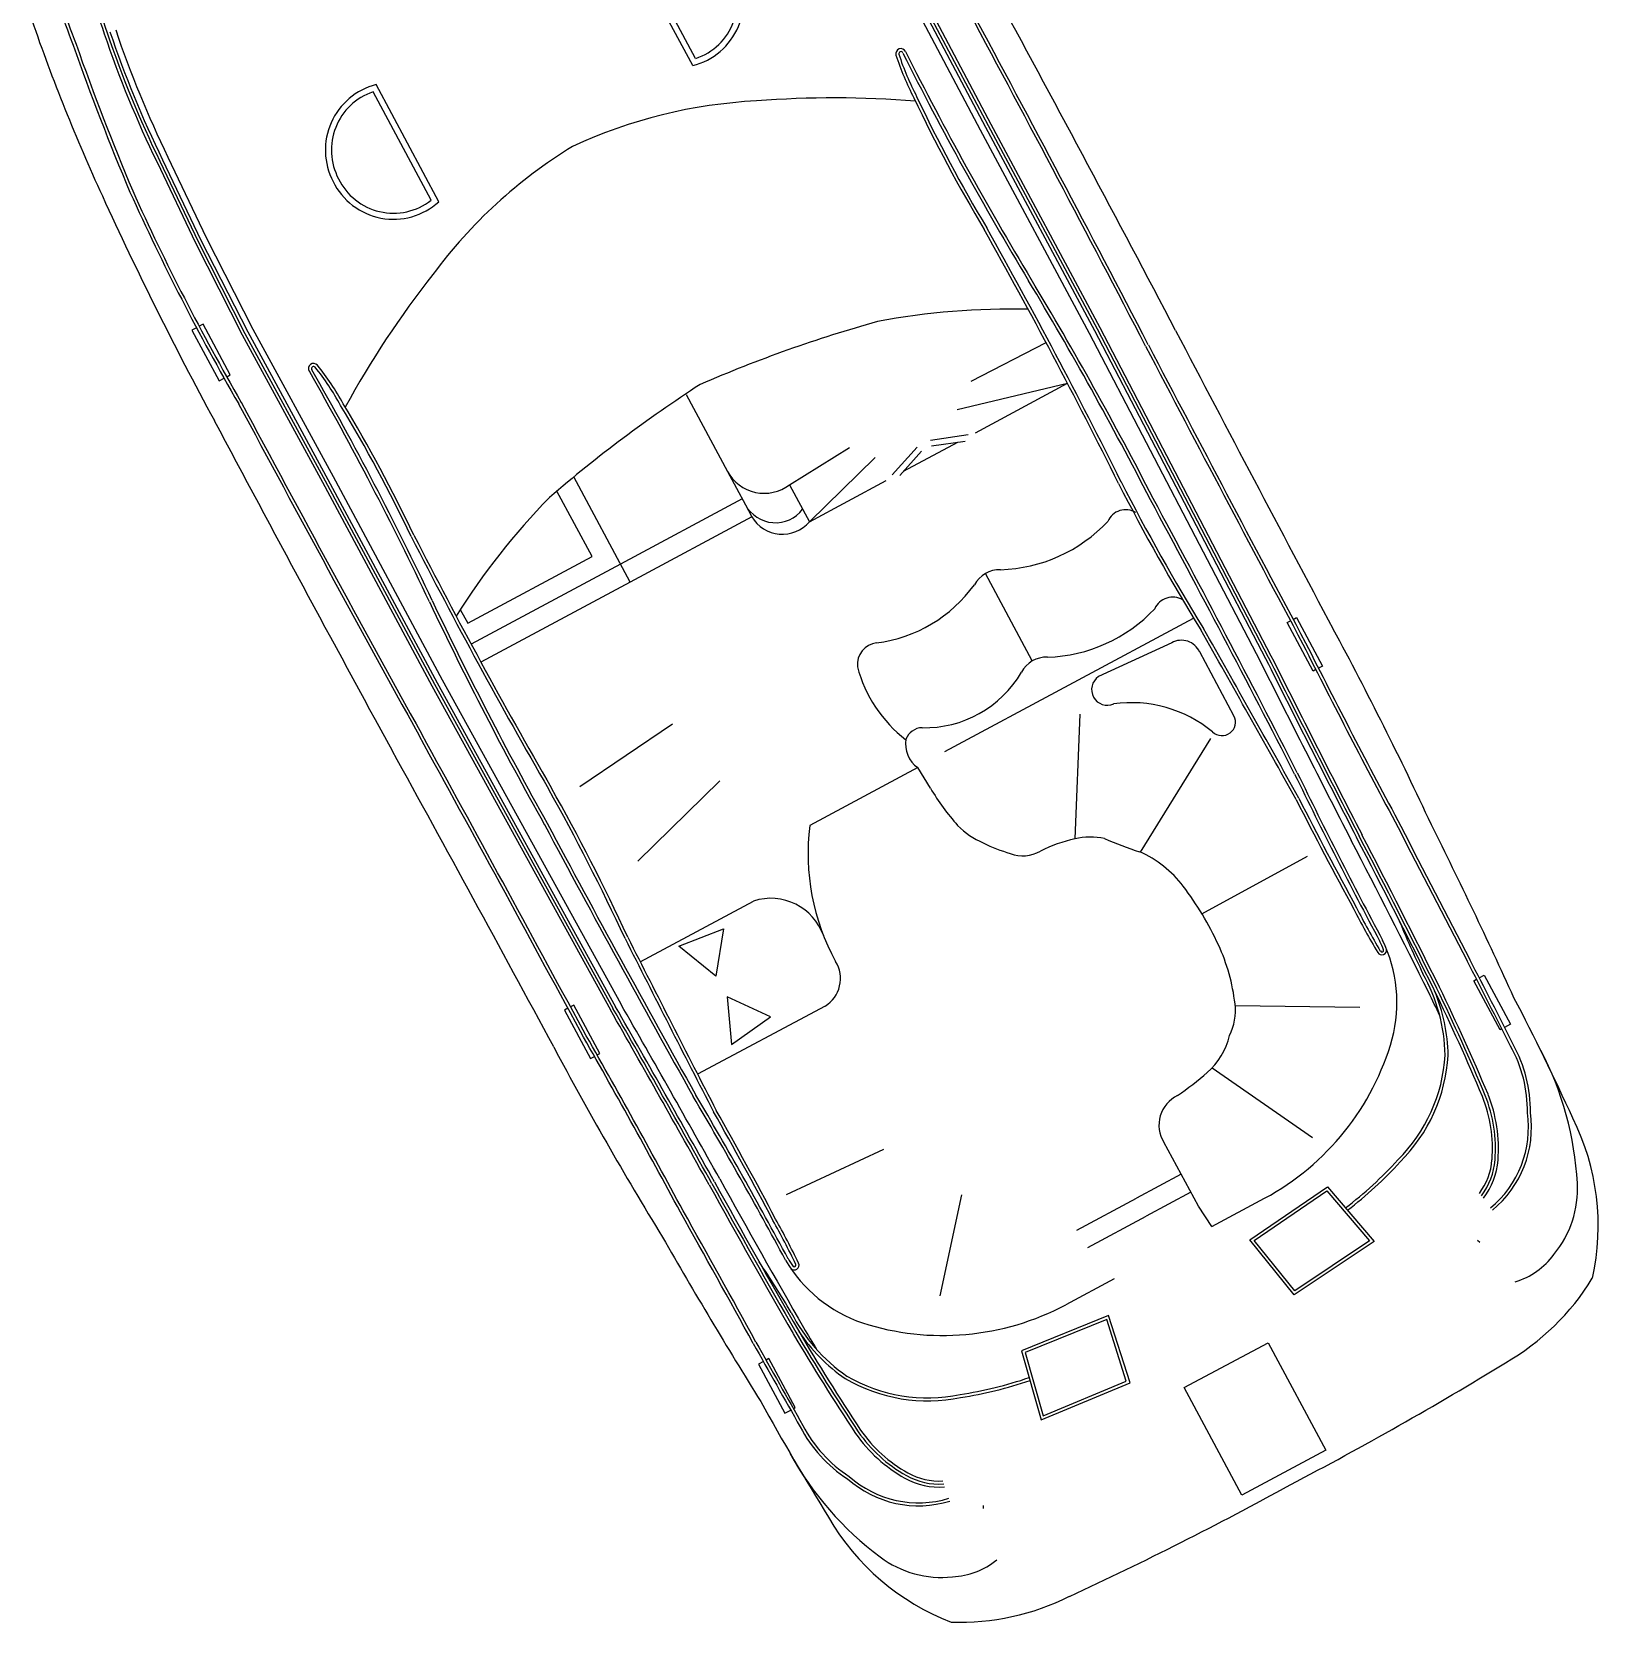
# Model space of a CAD drawing. Header units: metres. Extents: x 267365 to 277461, y 2088854 to 2108025.
# Drawn here: x 271104.95 to 271144.77, y 2092223.54 to 2092263.97 of the extents above; entities that cross this region are included whole.
import ezdxf

# ---------------------------------------------------------------- set-up
doc = ezdxf.new("R2010")
doc.units = ezdxf.units.M

msp = doc.modelspace()

# ---------------------------------------------------------------- linework, layer by layer
at = {"color": 30}
for p, q in [((271121.75, 2092263.114), (271120.154, 2092266.09)), ((271121.75, 2092263.114), (271120.154, 2092266.09)), ((271121.826, 2092263.296), (271120.349, 2092266.052)), ((271121.826, 2092263.296), (271120.349, 2092266.052)), ((271127.061, 2092265.255), (271129.054, 2092261.481)), ((271127.061, 2092265.255), (271129.054, 2092261.481)), ((271127.196, 2092265.328), (271129.19, 2092261.553)), ((271127.196, 2092265.328), (271129.19, 2092261.553)), ((271127.263, 2092265.365), (271129.257, 2092261.589)), ((271127.263, 2092265.365), (271129.257, 2092261.589)), ((271127.33, 2092265.402), (271129.325, 2092261.625)), ((271127.33, 2092265.402), (271129.325, 2092261.625)), ((271115.297, 2092259.653), (271113.701, 2092262.63)), ((271115.297, 2092259.653), (271113.701, 2092262.63)), ((271115.103, 2092259.691), (271113.625, 2092262.447)), ((271115.103, 2092259.691), (271113.625, 2092262.447)), ((271129.054, 2092261.481), (271131.826, 2092256.311)), ((271129.054, 2092261.481), (271131.826, 2092256.311)), ((271129.19, 2092261.553), (271131.962, 2092256.383)), ((271129.19, 2092261.553), (271131.962, 2092256.383)), ((271129.257, 2092261.589), (271132.029, 2092256.419)), ((271129.257, 2092261.589), (271132.029, 2092256.419)), ((271129.325, 2092261.625), (271132.097, 2092256.455)), ((271129.325, 2092261.625), (271132.097, 2092256.455)), ((271108.136, 2092260.655), (271109.111, 2092258.608)), ((271108.136, 2092260.655), (271109.111, 2092258.608)), ((271108.205, 2092260.688), (271109.18, 2092258.642)), ((271108.205, 2092260.688), (271109.18, 2092258.642)), ((271108.275, 2092260.721), (271109.249, 2092258.676)), ((271108.275, 2092260.721), (271109.249, 2092258.676)), ((271108.413, 2092260.787), (271109.387, 2092258.744)), ((271108.413, 2092260.787), (271109.387, 2092258.744)), ((271109.111, 2092258.608), (271110.303, 2092256.272)), ((271109.111, 2092258.608), (271110.303, 2092256.272)), ((271109.18, 2092258.642), (271110.371, 2092256.307)), ((271109.18, 2092258.642), (271110.371, 2092256.307)), ((271109.249, 2092258.676), (271110.439, 2092256.343)), ((271109.249, 2092258.676), (271110.439, 2092256.343)), ((271109.387, 2092258.744), (271110.574, 2092256.415)), ((271109.387, 2092258.744), (271110.574, 2092256.415)), ((271109.305, 2092256.54), (271109.206, 2092256.487)), ((271109.305, 2092256.54), (271109.206, 2092256.487)), ((271109.996, 2092255.251), (271109.305, 2092256.54)), ((271109.996, 2092255.251), (271109.305, 2092256.54)), ((271109.139, 2092256.451), (271109.021, 2092256.388)), ((271109.139, 2092256.451), (271109.021, 2092256.388)), ((271109.021, 2092256.388), (271109.713, 2092255.099)), ((271109.021, 2092256.388), (271109.713, 2092255.099)), ((271110.303, 2092256.272), (271112.345, 2092252.52)), ((271110.303, 2092256.272), (271112.345, 2092252.52)), ((271110.371, 2092256.307), (271112.413, 2092252.557)), ((271110.371, 2092256.307), (271112.413, 2092252.557)), ((271110.439, 2092256.343), (271112.48, 2092252.593)), ((271110.439, 2092256.343), (271112.48, 2092252.593)), ((271110.574, 2092256.415), (271112.615, 2092252.666)), ((271110.574, 2092256.415), (271112.615, 2092252.666)), ((271131.826, 2092256.311), (271136.174, 2092247.973)), ((271131.826, 2092256.311), (271136.174, 2092247.973)), ((271131.962, 2092256.383), (271136.311, 2092248.043)), ((271131.962, 2092256.383), (271136.311, 2092248.043)), ((271132.029, 2092256.419), (271136.379, 2092248.078)), ((271132.029, 2092256.419), (271136.379, 2092248.078)), ((271132.097, 2092256.455), (271136.448, 2092248.113)), ((271132.097, 2092256.455), (271136.448, 2092248.113)), ((271128.831, 2092255.089), (271130.731, 2092256.077)), ((271128.831, 2092255.089), (271130.731, 2092256.077)), ((271109.713, 2092255.099), (271109.839, 2092255.167)), ((271109.713, 2092255.099), (271109.839, 2092255.167)), ((271109.907, 2092255.203), (271109.996, 2092255.251)), ((271109.907, 2092255.203), (271109.996, 2092255.251)), ((271128.472, 2092254.368), (271131.279, 2092255.037)), ((271128.472, 2092254.368), (271131.279, 2092255.037)), ((271128.472, 2092254.368), (271131.279, 2092255.037)), ((271128.939, 2092253.782), (271131.279, 2092255.037)), ((271128.939, 2092253.782), (271131.279, 2092255.037)), ((271128.939, 2092253.782), (271131.279, 2092255.037)), ((271121.587, 2092254.754), (271122.635, 2092252.798)), ((271121.587, 2092254.754), (271122.635, 2092252.798)), ((271127.795, 2092253.596), (271128.754, 2092253.736)), ((271127.795, 2092253.596), (271128.754, 2092253.736)), ((271127.795, 2092253.596), (271128.754, 2092253.736)), ((271124.211, 2092252.46), (271125.737, 2092253.402)), ((271124.211, 2092252.46), (271125.737, 2092253.402)), ((271127.455, 2092253.414), (271126.823, 2092252.709)), ((271127.455, 2092253.414), (271126.823, 2092252.709)), ((271127.455, 2092253.414), (271126.823, 2092252.709)), ((271127.569, 2092253.312), (271127.012, 2092252.69)), ((271127.569, 2092253.312), (271127.012, 2092252.69)), ((271127.569, 2092253.312), (271127.012, 2092252.69)), ((271127.113, 2092252.803), (271128.493, 2092253.543)), ((271127.113, 2092252.803), (271128.493, 2092253.543)), ((271127.113, 2092252.803), (271128.493, 2092253.543)), ((271127.817, 2092253.444), (271128.674, 2092253.569)), ((271127.817, 2092253.444), (271128.674, 2092253.569)), ((271127.817, 2092253.444), (271128.674, 2092253.569)), ((271124.716, 2092251.518), (271126.392, 2092253.154)), ((271124.716, 2092251.518), (271126.392, 2092253.154)), ((271124.716, 2092251.518), (271126.392, 2092253.154)), ((271112.345, 2092252.52), (271115.117, 2092247.35)), ((271112.345, 2092252.52), (271115.117, 2092247.35)), ((271112.413, 2092252.557), (271115.185, 2092247.387)), ((271112.413, 2092252.557), (271115.185, 2092247.387)), ((271112.48, 2092252.593), (271115.252, 2092247.423)), ((271112.48, 2092252.593), (271115.252, 2092247.423)), ((271112.615, 2092252.666), (271115.387, 2092247.497)), ((271112.615, 2092252.666), (271115.387, 2092247.497)), ((271120.162, 2092249.986), (271118.729, 2092252.657)), ((271120.162, 2092249.986), (271118.729, 2092252.657)), ((271122.635, 2092252.798), (271123.09, 2092251.95)), ((271122.635, 2092252.798), (271123.09, 2092251.95)), ((271124.716, 2092251.518), (271126.667, 2092252.564)), ((271124.716, 2092251.518), (271126.667, 2092252.564)), ((271124.716, 2092251.518), (271126.667, 2092252.564)), ((271119.193, 2092250.632), (271118.299, 2092252.298)), ((271119.193, 2092250.632), (271118.299, 2092252.298)), ((271123.011, 2092252.098), (271119.918, 2092250.44)), ((271123.011, 2092252.098), (271119.918, 2092250.44)), ((271124.211, 2092252.46), (271124.716, 2092251.518)), ((271124.211, 2092252.46), (271124.716, 2092251.518)), ((271124.211, 2092252.46), (271124.716, 2092251.518)), ((271123.09, 2092251.95), (271123.254, 2092251.644)), ((271123.09, 2092251.95), (271123.254, 2092251.644)), ((271123.254, 2092251.644), (271120.162, 2092249.986)), ((271123.254, 2092251.644), (271120.162, 2092249.986)), ((271116.033, 2092248.938), (271119.193, 2092250.632)), ((271116.033, 2092248.938), (271119.193, 2092250.632)), ((271119.918, 2092250.44), (271116.121, 2092248.404)), ((271119.918, 2092250.44), (271116.121, 2092248.404)), ((271119.918, 2092250.44), (271116.121, 2092248.404)), ((271130.381, 2092247.979), (271129.19, 2092250.202)), ((271130.381, 2092247.979), (271129.19, 2092250.202)), ((271130.381, 2092247.979), (271129.19, 2092250.202)), ((271120.162, 2092249.986), (271116.366, 2092247.951)), ((271120.162, 2092249.986), (271116.366, 2092247.951)), ((271120.162, 2092249.986), (271116.366, 2092247.951)), ((271115.844, 2092249.29), (271116.033, 2092248.938)), ((271115.844, 2092249.29), (271116.033, 2092248.938)), ((271128.16, 2092245.675), (271134.483, 2092249.065)), ((271128.16, 2092245.675), (271134.483, 2092249.065)), ((271128.16, 2092245.675), (271134.483, 2092249.065)), ((271136.86, 2092248.954), (271136.945, 2092249)), ((271136.86, 2092248.954), (271136.945, 2092249)), ((271137.521, 2092247.721), (271136.86, 2092248.954)), ((271137.521, 2092247.721), (271136.86, 2092248.954)), ((271137.013, 2092249.036), (271137.1, 2092249.083)), ((271137.013, 2092249.036), (271137.1, 2092249.083)), ((271137.1, 2092249.083), (271137.761, 2092247.85)), ((271137.1, 2092249.083), (271137.761, 2092247.85)), ((271133.928, 2092248.442), (271132.068, 2092247.583)), ((271133.928, 2092248.442), (271132.068, 2092247.583)), ((271135.507, 2092246.584), (271134.637, 2092248.207)), ((271135.507, 2092246.584), (271134.637, 2092248.207)), ((271137.589, 2092247.758), (271137.521, 2092247.721)), ((271137.589, 2092247.758), (271137.521, 2092247.721)), ((271137.761, 2092247.85), (271137.657, 2092247.794)), ((271137.761, 2092247.85), (271137.657, 2092247.794)), ((271115.117, 2092247.35), (271119.658, 2092239.11)), ((271115.117, 2092247.35), (271119.658, 2092239.11)), ((271115.185, 2092247.387), (271119.725, 2092239.148)), ((271115.185, 2092247.387), (271119.725, 2092239.148)), ((271115.252, 2092247.423), (271119.792, 2092239.185)), ((271115.252, 2092247.423), (271119.792, 2092239.185)), ((271115.387, 2092247.497), (271119.926, 2092239.26)), ((271115.387, 2092247.497), (271119.926, 2092239.26)), ((271131.476, 2092243.457), (271131.598, 2092246.623)), ((271131.476, 2092243.457), (271131.598, 2092246.623)), ((271131.476, 2092243.457), (271131.598, 2092246.623)), ((271118.885, 2092244.788), (271121.241, 2092246.378)), ((271118.885, 2092244.788), (271121.241, 2092246.378)), ((271118.885, 2092244.788), (271121.241, 2092246.378)), ((271133.137, 2092243.115), (271134.92, 2092246.011)), ((271133.137, 2092243.115), (271134.92, 2092246.011)), ((271133.137, 2092243.115), (271134.92, 2092246.011)), ((271127.474, 2092245.267), (271124.728, 2092243.794)), ((271127.474, 2092245.267), (271124.728, 2092243.794)), ((271127.794, 2092244.743), (271127.474, 2092245.267)), ((271127.794, 2092244.743), (271127.474, 2092245.267)), ((271120.356, 2092242.887), (271122.44, 2092244.931)), ((271120.356, 2092242.887), (271122.44, 2092244.931)), ((271120.356, 2092242.887), (271122.44, 2092244.931)), ((271134.694, 2092241.55), (271137.382, 2092243.015)), ((271134.694, 2092241.55), (271137.382, 2092243.015)), ((271134.694, 2092241.55), (271137.382, 2092243.015)), ((271120.416, 2092240.331), (271123.296, 2092241.876)), ((271120.416, 2092240.331), (271123.296, 2092241.876)), ((271121.397, 2092240.73), (271122.535, 2092241.166)), ((271121.397, 2092240.73), (271122.535, 2092241.166)), ((271122.535, 2092241.166), (271122.343, 2092239.962)), ((271122.535, 2092241.166), (271122.343, 2092239.962)), ((271122.343, 2092239.962), (271121.397, 2092240.73)), ((271122.343, 2092239.962), (271121.397, 2092240.73)), ((271141.743, 2092239.925), (271141.865, 2092239.99)), ((271141.743, 2092239.925), (271141.865, 2092239.99)), ((271141.865, 2092239.99), (271142.534, 2092238.744)), ((271141.865, 2092239.99), (271142.534, 2092238.744)), ((271141.603, 2092239.85), (271141.676, 2092239.889)), ((271141.603, 2092239.85), (271141.676, 2092239.889)), ((271142.272, 2092238.603), (271141.603, 2092239.85)), ((271142.272, 2092238.603), (271141.603, 2092239.85)), ((271118.576, 2092239.15), (271118.489, 2092239.103)), ((271118.576, 2092239.15), (271118.489, 2092239.103)), ((271118.729, 2092239.232), (271118.644, 2092239.187)), ((271118.729, 2092239.232), (271118.644, 2092239.187)), ((271119.39, 2092238), (271118.729, 2092239.232)), ((271119.39, 2092238), (271118.729, 2092239.232)), ((271125.114, 2092239.207), (271121.876, 2092237.47)), ((271125.114, 2092239.207), (271121.876, 2092237.47)), ((271122.624, 2092239.439), (271122.74, 2092238.226)), ((271123.732, 2092238.933), (271122.624, 2092239.439)), ((271122.624, 2092239.439), (271122.74, 2092238.226)), ((271123.732, 2092238.933), (271122.624, 2092239.439)), ((271135.539, 2092239.221), (271138.704, 2092239.176)), ((271135.539, 2092239.221), (271138.704, 2092239.176)), ((271135.539, 2092239.221), (271138.704, 2092239.176)), ((271118.489, 2092239.103), (271119.15, 2092237.871)), ((271118.489, 2092239.103), (271119.15, 2092237.871)), ((271122.74, 2092238.226), (271123.732, 2092238.933)), ((271122.74, 2092238.226), (271123.732, 2092238.933)), ((271142.534, 2092238.744), (271142.386, 2092238.664)), ((271142.534, 2092238.744), (271142.386, 2092238.664)), ((271142.318, 2092238.628), (271142.272, 2092238.603)), ((271142.318, 2092238.628), (271142.272, 2092238.603)), ((271119.15, 2092237.871), (271119.254, 2092237.927)), ((271119.15, 2092237.871), (271119.254, 2092237.927)), ((271119.322, 2092237.963), (271119.39, 2092238)), ((271119.322, 2092237.963), (271119.39, 2092238)), ((271134.956, 2092237.634), (271137.508, 2092235.863)), ((271134.956, 2092237.634), (271137.508, 2092235.863)), ((271134.956, 2092237.634), (271137.508, 2092235.863)), ((271124.135, 2092234.416), (271126.612, 2092235.567)), ((271124.135, 2092234.416), (271126.612, 2092235.567)), ((271124.135, 2092234.416), (271126.612, 2092235.567)), ((271134.611, 2092234.116), (271133.727, 2092235.743)), ((271134.611, 2092234.116), (271133.727, 2092235.743)), ((271134.168, 2092234.932), (271133.033, 2092234.324)), ((271134.168, 2092234.932), (271133.033, 2092234.324)), ((271134.168, 2092234.932), (271133.033, 2092234.324)), ((271128.043, 2092231.84), (271128.592, 2092234.409)), ((271128.043, 2092231.84), (271128.592, 2092234.409)), ((271128.043, 2092231.84), (271128.592, 2092234.409)), ((271131.513, 2092233.509), (271133.033, 2092234.324)), ((271131.513, 2092233.509), (271133.033, 2092234.324)), ((271131.513, 2092233.509), (271133.033, 2092234.324)), ((271134.415, 2092234.477), (271133.278, 2092233.867)), ((271134.415, 2092234.477), (271133.278, 2092233.867)), ((271134.415, 2092234.477), (271133.278, 2092233.867)), ((271134.942, 2092233.599), (271136.286, 2092234.32)), ((271134.942, 2092233.599), (271136.286, 2092234.32)), ((271135.911, 2092233.264), (271137.883, 2092234.608)), ((271135.911, 2092233.264), (271137.883, 2092234.608)), ((271136.023, 2092233.247), (271137.87, 2092234.506)), ((271136.023, 2092233.247), (271137.87, 2092234.506)), ((271137.87, 2092234.506), (271138.956, 2092233.24)), ((271137.87, 2092234.506), (271138.956, 2092233.24)), ((271137.883, 2092234.608), (271139.071, 2092233.224)), ((271137.883, 2092234.608), (271139.071, 2092233.224)), ((271134.942, 2092233.599), (271134.611, 2092234.116)), ((271134.942, 2092233.599), (271134.611, 2092234.116)), ((271131.792, 2092233.07), (271133.278, 2092233.867)), ((271131.792, 2092233.07), (271133.278, 2092233.867)), ((271131.792, 2092233.07), (271133.278, 2092233.867)), ((271137.038, 2092231.862), (271135.911, 2092233.264)), ((271137.038, 2092231.862), (271135.911, 2092233.264)), ((271137.054, 2092231.965), (271136.023, 2092233.247)), ((271137.054, 2092231.965), (271136.023, 2092233.247)), ((271139.071, 2092233.224), (271137.038, 2092231.862)), ((271139.071, 2092233.224), (271137.038, 2092231.862)), ((271138.956, 2092233.24), (271137.054, 2092231.965)), ((271138.956, 2092233.24), (271137.054, 2092231.965)), ((271141.7, 2092233.25), (271141.762, 2092233.205)), ((271141.7, 2092233.25), (271141.762, 2092233.205)), ((271141.7, 2092233.25), (271141.762, 2092233.205)), ((271132.463, 2092232.269), (271131.236, 2092231.612)), ((271132.463, 2092232.269), (271131.236, 2092231.612)), ((271132.323, 2092231.34), (271130.112, 2092230.441)), ((271132.323, 2092231.34), (271130.112, 2092230.441)), ((271132.275, 2092231.238), (271130.205, 2092230.396)), ((271132.275, 2092231.238), (271130.205, 2092230.396)), ((271132.772, 2092229.669), (271132.275, 2092231.238)), ((271132.772, 2092229.669), (271132.275, 2092231.238)), ((271132.867, 2092229.625), (271132.323, 2092231.34)), ((271132.867, 2092229.625), (271132.323, 2092231.34)), ((271130.112, 2092230.441), (271130.607, 2092228.686)), ((271130.112, 2092230.441), (271130.607, 2092228.686)), ((271130.205, 2092230.396), (271130.658, 2092228.79)), ((271130.205, 2092230.396), (271130.658, 2092228.79)), ((271134.245, 2092229.506), (271136.375, 2092230.648)), ((271134.245, 2092229.506), (271136.375, 2092230.648)), ((271136.375, 2092230.648), (271137.84, 2092227.915)), ((271136.375, 2092230.648), (271137.84, 2092227.915)), ((271123.547, 2092230.168), (271123.425, 2092230.103)), ((271123.547, 2092230.168), (271123.425, 2092230.103)), ((271123.425, 2092230.103), (271124.094, 2092228.856)), ((271123.425, 2092230.103), (271124.094, 2092228.856)), ((271123.687, 2092230.243), (271123.615, 2092230.204)), ((271123.687, 2092230.243), (271123.615, 2092230.204)), ((271124.356, 2092228.997), (271123.687, 2092230.243)), ((271124.356, 2092228.997), (271123.687, 2092230.243)), ((271130.607, 2092228.686), (271132.867, 2092229.625)), ((271130.607, 2092228.686), (271132.867, 2092229.625)), ((271130.658, 2092228.79), (271132.772, 2092229.669)), ((271130.658, 2092228.79), (271132.772, 2092229.669)), ((271135.711, 2092226.773), (271134.245, 2092229.506)), ((271135.711, 2092226.773), (271134.245, 2092229.506)), ((271124.094, 2092228.856), (271124.242, 2092228.936)), ((271124.094, 2092228.856), (271124.242, 2092228.936)), ((271124.31, 2092228.972), (271124.356, 2092228.997)), ((271124.31, 2092228.972), (271124.356, 2092228.997)), ((271137.84, 2092227.915), (271135.711, 2092226.773)), ((271137.84, 2092227.915), (271135.711, 2092226.773)), ((271129.131, 2092226.511), (271129.134, 2092226.434)), ((271129.131, 2092226.511), (271129.134, 2092226.434)), ((271129.131, 2092226.511), (271129.134, 2092226.434))]:
    msp.add_line(p, q, dxfattribs=at)
for centre, radius, start, end in [((271220.272, 2092301.012), 119.386, 196.9689, 198.09835), ((271220.272, 2092301.012), 119.386, 196.9689, 198.09835), ((271220.272, 2092301.012), 119.309, 196.96918, 198.09816), ((271220.272, 2092301.012), 119.309, 196.96918, 198.09816), ((271126.443, 2092271.617), 21.943, 195.5124, 201.3412), ((271126.443, 2092271.617), 21.943, 195.5124, 201.3412), ((271126.443, 2092271.617), 21.866, 195.5106, 201.3446), ((271126.443, 2092271.617), 21.866, 195.5106, 201.3446), ((271121.334, 2092264.772), 1.71, 284.0967, 30.4009), ((271121.334, 2092264.772), 1.71, 284.0967, 30.4009), ((271121.334, 2092264.772), 1.556, 288.4656, 30.4814), ((271121.334, 2092264.772), 1.556, 288.4656, 30.4814), ((270502.957, 2091924.992), 712.788, 27.705083, 28.471036), ((270502.957, 2091924.992), 712.788, 27.705083, 28.471036), ((271151.343, 2092280.287), 49.078, 199.0468, 204.6712), ((271151.343, 2092280.287), 49.078, 199.0468, 204.6712), ((270500.987, 2091927.114), 712.692, 27.480541, 28.252532), ((270500.987, 2091927.114), 712.692, 27.480541, 28.252532), ((270500.987, 2091927.114), 712.768, 27.480545, 28.252432), ((270500.987, 2091927.114), 712.768, 27.480545, 28.252432), ((271133.309, 2092272.906), 27.996, 198.7118, 205.9505), ((271133.309, 2092272.906), 27.996, 198.7118, 205.9505), ((271133.309, 2092272.906), 27.919, 198.7126, 205.9505), ((271133.309, 2092272.906), 27.919, 198.7126, 205.9505), ((271133.309, 2092272.906), 27.843, 198.7134, 205.9505), ((271133.309, 2092272.906), 27.843, 198.7134, 205.9505), ((271133.309, 2092272.906), 27.689, 198.7151, 205.9505), ((271133.309, 2092272.906), 27.689, 198.7151, 205.9505), ((271168.777, 2092285.719), 66.545, 199.38594, 202.83199), ((271168.777, 2092285.719), 66.545, 199.38594, 202.83199), ((271168.777, 2092285.719), 66.468, 199.38482, 202.83111), ((271168.777, 2092285.719), 66.468, 199.38482, 202.83111), ((271127.043, 2092263.416), 0.13, 24.1057, 195.2888), ((271127.043, 2092263.416), 0.13, 24.1057, 195.2888), ((271127.043, 2092263.416), 0.0531, 24.1057, 193.7253), ((271127.043, 2092263.416), 0.0531, 24.1057, 193.7253), ((271133.738, 2092265.605), 7.097, 198.0726, 207.5038), ((271133.738, 2092265.605), 7.097, 198.0726, 207.5038), ((271127.161, 2092263.469), 0.0767, 204.1057, 206.7252), ((271127.161, 2092263.469), 0.0767, 204.1057, 206.7252), ((271205.208, 2092302.765), 87.459, 206.72515, 211.06105), ((271205.208, 2092302.765), 87.459, 206.72515, 211.06105), ((271205.208, 2092302.765), 87.382, 206.72515, 211.06108), ((271205.208, 2092302.765), 87.382, 206.72515, 211.06108), ((271133.738, 2092265.605), 7.174, 198.0544, 207.4919), ((271133.738, 2092265.605), 7.174, 198.0544, 207.4919), ((271114.132, 2092260.966), 1.719, 104.5156, 207.6495), ((271114.132, 2092260.966), 1.719, 104.5156, 207.6495), ((271114.132, 2092260.966), 1.565, 108.8938, 207.7313), ((271114.132, 2092260.966), 1.565, 108.8938, 207.7313), ((271124.006, 2092249.621), 12.611, 92.8723, 114.8981), ((271124.006, 2092249.621), 12.611, 92.8723, 114.8981), ((271125.337, 2092237.333), 24.96, 85.2238, 94.5093), ((271125.337, 2092237.333), 24.96, 85.2238, 94.5093), ((271162.42, 2092278.857), 38.763, 205.2964, 210.9015), ((271162.42, 2092278.857), 38.763, 205.2964, 210.9015), ((271162.42, 2092278.857), 38.686, 205.2942, 210.903), ((271162.42, 2092278.857), 38.686, 205.2942, 210.903), ((271125.287, 2092250.308), 12.611, 121.5022, 143.528), ((271125.287, 2092250.308), 12.611, 121.5022, 143.528), ((271114.146, 2092260.918), 1.71, 205.9993, 312.3035), ((271114.146, 2092260.918), 1.71, 205.9993, 312.3035), ((271114.146, 2092260.918), 1.556, 205.9189, 307.9347), ((271114.146, 2092260.918), 1.556, 205.9189, 307.9347), ((271192.193, 2092298.829), 93.938, 204.54808, 208.44026), ((271192.193, 2092298.829), 93.938, 204.54808, 208.44026), ((271163.41, 2092285.238), 61.433, 204.36101, 210.00523), ((271163.41, 2092285.238), 61.433, 204.36101, 210.00523), ((271163.41, 2092285.238), 61.357, 204.36197, 210.00639), ((271163.41, 2092285.238), 61.357, 204.36197, 210.00639), ((271005.651, 2092189.528), 141.758, 26.38612, 29.33986), ((271005.651, 2092189.528), 141.758, 26.38612, 29.33986), ((271005.651, 2092189.528), 141.681, 26.38593, 29.33944), ((271005.651, 2092189.528), 141.681, 26.38593, 29.33944), ((271134.785, 2092242.4), 24.96, 141.8909, 151.1765), ((271134.785, 2092242.4), 24.96, 141.8909, 151.1765), ((271048.086, 2092208.265), 95.893, 27.18578, 30.99154), ((271048.086, 2092208.265), 95.893, 27.18578, 30.99154), ((271048.086, 2092208.265), 95.97, 27.18625, 30.99157), ((271048.086, 2092208.265), 95.97, 27.18625, 30.99157), ((271136.059, 2092222.375), 35.557, 105.6759, 113.3936), ((271136.059, 2092222.375), 35.557, 105.6759, 113.3936), ((271129.853, 2092238.372), 18.553, 88.685, 100.5642), ((271129.853, 2092238.372), 18.553, 88.685, 100.5642), ((271981.639, 2092698.669), 956.068, 207.555682, 208.070117), ((271981.639, 2092698.669), 956.068, 207.555682, 208.070117), ((271989.643, 2092702.926), 965.993, 207.559948, 208.068104), ((271989.643, 2092702.926), 965.993, 207.559948, 208.068104), ((271989.643, 2092702.926), 965.916, 207.559951, 208.068158), ((271989.643, 2092702.926), 965.916, 207.559951, 208.068158), ((271112.116, 2092255.412), 0.13, 41.1115, 212.2946), ((271112.116, 2092255.412), 0.13, 41.1115, 212.2946), ((271036.085, 2092212.082), 87.382, 25.33918, 29.67512), ((271036.085, 2092212.082), 87.382, 25.33918, 29.67512), ((271112.116, 2092255.412), 0.0531, 42.675, 212.2946), ((271112.116, 2092255.412), 0.0531, 42.675, 212.2946), ((271112.007, 2092255.343), 0.0767, 29.6751, 32.2946), ((271112.007, 2092255.343), 0.0767, 29.6751, 32.2946), ((271036.085, 2092212.082), 87.459, 25.33921, 29.67512), ((271036.085, 2092212.082), 87.459, 25.33921, 29.67512), ((271106.588, 2092251.047), 7.097, 28.8965, 38.3276), ((271106.588, 2092251.047), 7.097, 28.8965, 38.3276), ((271106.588, 2092251.047), 7.174, 28.9083, 38.3458), ((271106.588, 2092251.047), 7.174, 28.9083, 38.3458), ((271141.311, 2092225.191), 35.557, 123.0067, 130.7243), ((271141.311, 2092225.191), 35.557, 123.0067, 130.7243), ((271738.681, 2092590.764), 712.768, 208.147835, 208.919721), ((271738.681, 2092590.764), 712.768, 208.147835, 208.919721), ((271738.681, 2092590.764), 712.692, 208.147735, 208.919725), ((271738.681, 2092590.764), 712.692, 208.147735, 208.919725), ((271079.678, 2092234.49), 38.763, 25.4988, 31.1038), ((271079.678, 2092234.49), 38.763, 25.4988, 31.1038), ((271079.678, 2092234.49), 38.686, 25.4973, 31.106), ((271079.678, 2092234.49), 38.686, 25.4973, 31.106), ((271739.359, 2092587.948), 712.788, 207.92923, 208.695184), ((271739.359, 2092587.948), 712.788, 207.92923, 208.695184), ((271123.567, 2092253.298), 1.057, 208.2001, 307.5625), ((271123.567, 2092253.298), 1.057, 208.2001, 307.5625), ((271181.731, 2092277.639), 55.216, 207.0905, 211.5267), ((271181.731, 2092277.639), 55.216, 207.0905, 211.5267), ((271181.731, 2092277.639), 55.139, 207.091, 211.528), ((271181.731, 2092277.639), 55.139, 207.091, 211.528), ((271131.421, 2092239.212), 18.553, 135.836, 147.7152), ((271131.421, 2092239.212), 18.553, 135.836, 147.7152), ((270809.836, 2092077.556), 367.693, 27.11434, 28.34194), ((270809.836, 2092077.556), 367.693, 27.11434, 28.34194), ((271123.855, 2092252.361), 0.868, 208.2001, 322.6919), ((271123.855, 2092252.361), 0.868, 208.2001, 322.6919), ((271132.757, 2092251.327), 0.497, 59.0285, 156.2214), ((271132.757, 2092251.327), 0.497, 59.0285, 156.2214), ((270809.836, 2092077.556), 367.616, 27.11448, 28.34206), ((270809.836, 2092077.556), 367.616, 27.11448, 28.34206), ((271124.03, 2092252.099), 0.899, 210.4007, 319.7274), ((271124.03, 2092252.099), 0.899, 210.4007, 319.7274), ((271129.455, 2092254.205), 3.908, 271.7874, 316.7535), ((271129.455, 2092254.205), 3.908, 271.7874, 316.7535), ((271240.836, 2092315.633), 141.758, 207.06041, 210.01414), ((271240.836, 2092315.633), 141.758, 207.06041, 210.01414), ((271240.836, 2092315.633), 141.681, 207.06083, 210.01433), ((271240.836, 2092315.633), 141.681, 207.06083, 210.01433), ((271129.552, 2092249.576), 0.723, 88.0681, 152.0309), ((271129.552, 2092249.576), 0.723, 88.0681, 152.0309), ((271125.938, 2092252.086), 3.683, 277.6192, 323.885), ((271125.938, 2092252.086), 3.683, 277.6192, 323.885), ((271201.747, 2092290.657), 95.97, 205.4087, 209.21402), ((271201.747, 2092290.657), 95.97, 205.4087, 209.21402), ((271201.747, 2092290.657), 95.893, 205.40872, 209.21448), ((271201.747, 2092290.657), 95.893, 205.40872, 209.21448), ((271130.647, 2092251.982), 3.908, 271.7874, 316.7535), ((271130.647, 2092251.982), 3.908, 271.7874, 316.7535), ((271133.949, 2092249.104), 0.497, 59.0285, 156.2214), ((271133.949, 2092249.104), 0.497, 59.0285, 156.2214), ((271134.173, 2092247.995), 0.51, 24.5708, 118.7339), ((271134.173, 2092247.995), 0.51, 24.5708, 118.7339), ((270682.231, 2091991.523), 520.452, 29.07722, 29.62161), ((270682.231, 2091991.523), 520.452, 29.07722, 29.62161), ((270682.231, 2091991.523), 520.529, 29.07706, 29.62175), ((270682.231, 2091991.523), 520.529, 29.07706, 29.62175), ((271319.886, 2092340.266), 204.349, 206.70201, 208.17442), ((271319.886, 2092340.266), 204.349, 206.70201, 208.17442), ((271056.838, 2092204.943), 92.276, 24.91196, 28.37007), ((271056.838, 2092204.943), 92.276, 24.91196, 28.37007), ((271126.49, 2092247.883), 0.556, 96.5391, 185.2343), ((271126.49, 2092247.883), 0.556, 96.5391, 185.2343), ((271130.744, 2092247.353), 0.723, 88.0681, 152.0309), ((271130.744, 2092247.353), 0.723, 88.0681, 152.0309), ((271575.305, 2092468.334), 491.166, 206.64789, 207.244), ((271575.305, 2092468.334), 491.166, 206.64789, 207.244), ((271575.305, 2092468.334), 491.089, 206.64782, 207.24398), ((271575.305, 2092468.334), 491.089, 206.64782, 207.24398), ((271575.305, 2092468.334), 491.012, 206.64775, 207.24396), ((271575.305, 2092468.334), 491.012, 206.64775, 207.24396), ((271319.886, 2092340.266), 204.426, 206.70227, 208.17442), ((271319.886, 2092340.266), 204.426, 206.70227, 208.17442), ((271129.308, 2092248.734), 3.491, 194.9716, 232.2279), ((271129.308, 2092248.734), 3.491, 194.9716, 232.2279), ((271127.651, 2092249.122), 2.841, 268.5901, 329.7706), ((271127.651, 2092249.122), 2.841, 268.5901, 329.7706), ((271575.305, 2092468.334), 491.319, 206.64803, 207.24404), ((271575.305, 2092468.334), 491.319, 206.64803, 207.24404), ((271132.289, 2092247.251), 0.399, 123.788, 293.9591), ((271132.289, 2092247.251), 0.399, 123.788, 293.9591), ((271132.896, 2092243.669), 3.249, 50.5013, 97.8754), ((271132.896, 2092243.669), 3.249, 50.5013, 97.8754), ((271135.202, 2092246.424), 0.345, 226.1049, 27.6843), ((271135.202, 2092246.424), 0.345, 226.1049, 27.6843), ((270268.685, 2091780.152), 965.916, 28.332108, 28.840316), ((270268.685, 2091780.152), 965.916, 28.332108, 28.840316), ((270268.685, 2091780.152), 965.993, 28.332163, 28.840319), ((270268.685, 2091780.152), 965.993, 28.332163, 28.840319), ((271127.599, 2092245.826), 0.457, 92.2028, 158.9718), ((271127.599, 2092245.826), 0.457, 92.2028, 158.9718), ((270276.661, 2091784.462), 956.068, 28.33015, 28.844584), ((270276.661, 2091784.462), 956.068, 28.33015, 28.844584), ((271127.891, 2092245.866), 0.73, 170.1827, 235.1395), ((271127.891, 2092245.866), 0.73, 170.1827, 235.1395), ((271244.277, 2092297.002), 119.125, 205.82695, 208.12392), ((271244.277, 2092297.002), 119.125, 205.82695, 208.12392), ((271244.277, 2092297.002), 119.049, 205.82654, 208.12464), ((271244.277, 2092297.002), 119.049, 205.82654, 208.12464), ((271070.006, 2092217.732), 55.139, 24.8723, 29.3092), ((271070.006, 2092217.732), 55.139, 24.8723, 29.3092), ((271070.006, 2092217.732), 55.216, 24.8736, 29.3097), ((271070.006, 2092217.732), 55.216, 24.8736, 29.3097), ((271133.267, 2092248.013), 6.375, 210.8613, 221.3946), ((271133.267, 2092248.013), 6.375, 210.8613, 221.3946), ((271246.865, 2092300.401), 123.21, 207.00465, 208.46823), ((271246.865, 2092300.401), 123.21, 207.00465, 208.46823), ((271246.865, 2092300.401), 123.134, 207.00401, 208.46858), ((271246.865, 2092300.401), 123.134, 207.00401, 208.46858), ((271442.462, 2092416.769), 367.693, 208.05833, 209.28592), ((271442.462, 2092416.769), 367.693, 208.05833, 209.28592), ((271442.462, 2092416.769), 367.616, 208.05821, 209.28579), ((271442.462, 2092416.769), 367.616, 208.05821, 209.28579), ((271130.376, 2092243.078), 5.694, 172.7737, 208.7598), ((271130.376, 2092243.078), 5.694, 172.7737, 208.7598), ((271129.91, 2092245.192), 1.994, 224.3719, 247.2075), ((271129.91, 2092245.192), 1.994, 224.3719, 247.2075), ((271428.698, 2092391.194), 324.456, 207.02929, 207.70339), ((271428.698, 2092391.194), 324.456, 207.02929, 207.70339), ((271428.698, 2092391.194), 324.379, 207.02929, 207.70345), ((271428.698, 2092391.194), 324.379, 207.02929, 207.70345), ((271019.162, 2092183.16), 135.677, 24.49681, 26.55322), ((271019.162, 2092183.16), 135.677, 24.49681, 26.55322), ((271130.85, 2092246.703), 3.761, 242.9151, 254.1609), ((271130.85, 2092246.703), 3.761, 242.9151, 254.1609), ((271132.288, 2092239.741), 3.804, 102.441, 116.5528), ((271132.288, 2092239.741), 3.804, 102.441, 116.5528), ((271131.857, 2092241.821), 1.68, 77.6704, 103.3809), ((271131.857, 2092241.821), 1.68, 77.6704, 103.3809), ((271135.991, 2092252.184), 9.504, 246.5902, 252.3632), ((271135.991, 2092252.184), 9.504, 246.5902, 252.3632), ((270920.357, 2092129.897), 245.904, 26.4825, 27.49318), ((270920.357, 2092129.897), 245.904, 26.4825, 27.49318), ((270920.357, 2092129.897), 246.058, 26.4823, 27.49311), ((270920.357, 2092129.897), 246.058, 26.4823, 27.49311), ((270920.357, 2092129.897), 246.135, 26.4822, 27.49307), ((270920.357, 2092129.897), 246.135, 26.4822, 27.49307), ((270920.357, 2092129.897), 246.211, 26.4821, 27.49303), ((270920.357, 2092129.897), 246.211, 26.4821, 27.49303), ((271130.142, 2092243.931), 0.905, 249.3669, 299.4944), ((271130.142, 2092243.931), 0.905, 249.3669, 299.4944), ((271131.977, 2092240.554), 2.812, 37.1701, 66.1877), ((271131.977, 2092240.554), 2.812, 37.1701, 66.1877), ((271127.787, 2092237.378), 8.069, 24.7654, 37.1701), ((271127.787, 2092237.378), 8.069, 24.7654, 37.1701), ((271123.731, 2092240.514), 1.43, 19.3085, 107.7145), ((271123.731, 2092240.514), 1.43, 19.3085, 107.7145), ((271159.069, 2092252.277), 23.096, 207.3393, 210.4688), ((271159.069, 2092252.277), 23.096, 207.3393, 210.4688), ((271159.069, 2092252.277), 23.019, 207.3374, 210.4688), ((271159.069, 2092252.277), 23.019, 207.3374, 210.4688), ((271162.569, 2092250.794), 24.724, 202.2874, 205.8113), ((271162.569, 2092250.794), 24.724, 202.2874, 205.8113), ((271584.736, 2092475.444), 520.529, 206.77852, 207.3232), ((271584.736, 2092475.444), 520.529, 206.77852, 207.3232), ((271584.736, 2092475.444), 520.452, 206.77866, 207.32305), ((271584.736, 2092475.444), 520.452, 206.77866, 207.32305), ((271130.646, 2092238.696), 4.922, 6.6002, 24.7654), ((271130.646, 2092238.696), 4.922, 6.6002, 24.7654), ((271136.01, 2092239.293), 3.564, 22.1043, 25.8827), ((271136.01, 2092239.293), 3.564, 22.1043, 25.8827), ((271136.01, 2092239.293), 3.641, 345.3641, 25.9064), ((271136.01, 2092239.293), 3.641, 345.3641, 25.9064), ((271139.268, 2092240.628), 0.122, 210.3082, 13.4463), ((271139.268, 2092240.628), 0.122, 210.3082, 13.4463), ((271139.268, 2092240.628), 0.0448, 210.3082, 7.7118), ((271139.268, 2092240.628), 0.0448, 210.3082, 7.7118), ((271139.163, 2092240.566), 0.0767, 30.3082, 30.4688), ((271139.163, 2092240.566), 0.0767, 30.3082, 30.4688), ((270873.038, 2092102.277), 301.833, 26.76226, 27.22392), ((270873.038, 2092102.277), 301.833, 26.76226, 27.22392), ((270873.038, 2092102.277), 301.91, 26.76255, 27.22398), ((270873.038, 2092102.277), 301.91, 26.76255, 27.22398), ((271124.69, 2092239.906), 0.818, 301.2298, 31.9063), ((271124.69, 2092239.906), 0.818, 301.2298, 31.9063), ((271136.475, 2092237.868), 4.403, 1.112, 29.3829), ((271136.475, 2092237.868), 4.403, 1.112, 29.3829), ((271088.987, 2092214.637), 57.185, 25.1719, 25.829), ((271088.987, 2092214.637), 57.185, 25.1719, 25.829), ((271088.987, 2092214.637), 57.339, 22.85126, 25.82983), ((271088.987, 2092214.637), 57.339, 22.85126, 25.82983), ((271136.475, 2092237.868), 4.479, 1.0722, 22.6684), ((271136.475, 2092237.868), 4.479, 1.0722, 22.6684), ((271088.987, 2092214.637), 57.415, 22.8504, 25.83026), ((271088.987, 2092214.637), 57.415, 22.8504, 25.83026), ((271088.987, 2092214.637), 57.492, 22.84954, 25.8307), ((271088.987, 2092214.637), 57.492, 22.84954, 25.8307), ((270693.372, 2091995.443), 491.089, 29.15628, 29.75245), ((270693.372, 2091995.443), 491.089, 29.15628, 29.75245), ((270693.372, 2091995.443), 491.166, 29.15626, 29.75238), ((270693.372, 2091995.443), 491.166, 29.15626, 29.75238), ((270693.372, 2091995.443), 491.319, 29.15622, 29.75224), ((270693.372, 2091995.443), 491.319, 29.15622, 29.75224), ((271134.094, 2092239.095), 1.451, 333.7585, 6.6002), ((271134.094, 2092239.095), 1.451, 333.7585, 6.6002), ((271088.21, 2092210.953), 61.411, 24.43178, 27.61359), ((271088.21, 2092210.953), 61.411, 24.43178, 27.61359), ((270693.372, 2091995.443), 491.012, 29.1563, 29.75252), ((270693.372, 2091995.443), 491.012, 29.1563, 29.75252), ((270941.389, 2092137.317), 204.349, 28.22585, 29.69826), ((270941.389, 2092137.317), 204.349, 28.22585, 29.69826), ((270941.389, 2092137.317), 204.426, 28.22585, 29.698), ((270941.389, 2092137.317), 204.426, 28.22585, 29.698), ((271133.65, 2092238.86), 1.791, 311.2401, 346.8769), ((271133.65, 2092238.86), 1.791, 311.2401, 346.8769), ((271133.117, 2092240.185), 6.667, 298.3871, 344.2264), ((271133.117, 2092240.185), 6.667, 298.3871, 344.2264), ((271199.671, 2092281.529), 92.276, 208.03019, 211.48831), ((271199.671, 2092281.529), 92.276, 208.03019, 211.48831), ((271136.773, 2092238.207), 4.111, 314.9192, 356.4738), ((271136.773, 2092238.207), 4.111, 314.9192, 356.4738), ((271136.773, 2092238.207), 4.188, 314.9429, 356.5163), ((271136.773, 2092238.207), 4.188, 314.9429, 356.5163), ((271139.568, 2092236.538), 3.399, 359.2147, 29.066), ((271139.568, 2092236.538), 3.399, 359.2147, 29.066), ((271139.568, 2092236.538), 3.476, 359.3129, 29.0403), ((271139.568, 2092236.538), 3.476, 359.3129, 29.0403), ((271136.03, 2092234.263), 8.219, 3.0699, 27.631), ((271136.03, 2092234.263), 8.219, 3.0699, 27.631), ((271128.748, 2092244.611), 9.347, 304.7428, 310.5996), ((271128.748, 2092244.611), 9.347, 304.7428, 310.5996), ((271019.266, 2092176.351), 119.049, 28.27563, 30.57373), ((271019.266, 2092176.351), 119.049, 28.27563, 30.57373), ((271019.266, 2092176.351), 119.125, 28.27635, 30.57332), ((271019.266, 2092176.351), 119.125, 28.27635, 30.57332), ((271134.431, 2092236.182), 0.829, 115.4057, 211.9435), ((271134.431, 2092236.182), 0.829, 115.4057, 211.9435), ((271138.452, 2092235.572), 3.627, 355.686, 21.5368), ((271138.452, 2092235.572), 3.627, 355.686, 21.5368), ((271138.452, 2092235.572), 3.703, 355.686, 21.5506), ((271138.452, 2092235.572), 3.703, 355.686, 21.5506), ((271138.452, 2092235.572), 3.78, 355.686, 21.5639), ((271138.452, 2092235.572), 3.78, 355.686, 21.5639), ((271015.002, 2092176.077), 123.134, 27.93168, 29.39626), ((271015.002, 2092176.077), 123.134, 27.93168, 29.39626), ((271015.002, 2092176.077), 123.21, 27.93204, 29.39562), ((271015.002, 2092176.077), 123.21, 27.93204, 29.39562), ((271140.347, 2092236.118), 2.647, 309.42, 8.11), ((271140.347, 2092236.118), 2.647, 309.42, 8.11), ((271140.347, 2092236.118), 2.723, 309.42, 7.9842), ((271140.347, 2092236.118), 2.723, 309.42, 7.9842), ((271138.664, 2092233.625), 6.103, 347.3223, 26.5598), ((271138.664, 2092233.625), 6.103, 347.3223, 26.5598), ((271131.965, 2092242.361), 10.459, 307.5803, 317.5054), ((271131.965, 2092242.361), 10.459, 307.5803, 317.5054), ((271131.965, 2092242.361), 10.536, 307.6026, 317.496), ((271131.965, 2092242.361), 10.536, 307.6026, 317.496), ((271140.436, 2092235.422), 1.636, 323.2552, 355.686), ((271140.436, 2092235.422), 1.636, 323.2552, 355.686), ((271140.436, 2092235.422), 1.713, 322.7247, 355.686), ((271140.436, 2092235.422), 1.713, 322.7247, 355.686), ((271140.421, 2092235.426), 1.805, 322.39, 355.617), ((271140.421, 2092235.426), 1.805, 322.39, 355.617), ((271337.705, 2092353.678), 246.135, 208.9072, 209.91807), ((271337.705, 2092353.678), 246.135, 208.9072, 209.91807), ((271337.705, 2092353.678), 246.058, 208.90716, 209.91797), ((271337.705, 2092353.678), 246.058, 208.90716, 209.91797), ((271337.705, 2092353.678), 245.904, 208.90708, 209.91776), ((271337.705, 2092353.678), 245.904, 208.90708, 209.91776), ((271141.626, 2092234.559), 2.616, 320.4215, 3.1622), ((271141.626, 2092234.559), 2.616, 320.4215, 3.1622), ((271337.705, 2092353.678), 246.211, 208.90724, 209.91817), ((271337.705, 2092353.678), 246.211, 208.90724, 209.91817), ((270838.755, 2092074.867), 324.379, 28.69682, 29.37098), ((270838.755, 2092074.867), 324.379, 28.69682, 29.37098), ((270838.755, 2092074.867), 324.456, 28.69687, 29.37098), ((270838.755, 2092074.867), 324.456, 28.69687, 29.37098), ((271103.671, 2092222.573), 23.019, 25.9315, 29.0628), ((271103.671, 2092222.573), 23.019, 25.9315, 29.0628), ((271103.671, 2092222.573), 23.096, 25.9315, 29.0609), ((271103.671, 2092222.573), 23.096, 25.9315, 29.0609), ((271238.663, 2092300.856), 135.677, 209.84705, 211.90346), ((271238.663, 2092300.856), 135.677, 209.84705, 211.90346), ((271102.97, 2092218.837), 24.724, 30.5889, 34.1129), ((271102.97, 2092218.837), 24.724, 30.5889, 34.1129), ((271127.247, 2092234.594), 3.641, 210.4938, 251.0362), ((271127.247, 2092234.594), 3.641, 210.4938, 251.0362), ((271127.247, 2092234.594), 3.564, 210.5176, 214.296), ((271127.247, 2092234.594), 3.564, 210.5176, 214.296), ((271124.332, 2092232.619), 0.122, 222.954, 26.0921), ((271124.332, 2092232.619), 0.122, 222.954, 26.0921), ((271142.118, 2092234.001), 1.884, 286.6288, 323.971), ((271142.118, 2092234.001), 1.884, 286.6288, 323.971), ((271124.332, 2092232.619), 0.0448, 228.6884, 26.0921), ((271124.332, 2092232.619), 0.0448, 228.6884, 26.0921), ((271124.441, 2092232.673), 0.0767, 205.9315, 206.0921), ((271124.441, 2092232.673), 0.0767, 205.9315, 206.0921), ((271139.332, 2092235.516), 6.195, 299.7586, 328.5611), ((271139.332, 2092235.516), 6.195, 299.7586, 328.5611), ((271128.104, 2092237.498), 6.667, 252.1739, 298.0132), ((271128.104, 2092237.498), 6.667, 252.1739, 298.0132), ((271128.176, 2092233.418), 4.403, 207.0173, 235.2883), ((271128.176, 2092233.418), 4.403, 207.0173, 235.2883), ((271386.896, 2092377.806), 301.833, 209.17635, 209.63801), ((271386.896, 2092377.806), 301.833, 209.17635, 209.63801), ((271173.805, 2092260.116), 57.492, 210.56957, 213.55073), ((271173.805, 2092260.116), 57.492, 210.56957, 213.55073), ((271173.805, 2092260.116), 57.415, 210.57, 213.54987), ((271173.805, 2092260.116), 57.415, 210.57, 213.54987), ((271173.805, 2092260.116), 57.339, 210.57044, 213.549), ((271173.805, 2092260.116), 57.339, 210.57044, 213.549), ((271128.176, 2092233.418), 4.479, 213.7318, 235.3281), ((271128.176, 2092233.418), 4.479, 213.7318, 235.3281), ((271173.805, 2092260.116), 57.185, 210.5713, 211.2284), ((271173.805, 2092260.116), 57.185, 210.5713, 211.2284), ((271386.896, 2092377.806), 301.91, 209.17628, 209.63772), ((271386.896, 2092377.806), 301.91, 209.17628, 209.63772), ((271095.015, 2092307.293), 90.548, 297.58219, 301.5603), ((271095.015, 2092307.293), 90.548, 297.58219, 301.5603), ((271127.729, 2092233.357), 4.188, 239.8839, 281.4574), ((271127.729, 2092233.357), 4.188, 239.8839, 281.4574), ((271127.729, 2092233.357), 4.111, 239.9264, 281.4811), ((271127.729, 2092233.357), 4.111, 239.9264, 281.4811), ((271126.93, 2092239.661), 10.459, 278.8949, 288.82), ((271126.93, 2092239.661), 10.459, 278.8949, 288.82), ((271126.93, 2092239.661), 10.536, 278.9043, 288.7977), ((271126.93, 2092239.661), 10.536, 278.9043, 288.7977), ((271177.303, 2092258.725), 61.411, 208.78668, 211.96849), ((271177.303, 2092258.725), 61.411, 208.78668, 211.96849), ((271127.572, 2092230.105), 3.476, 207.36, 237.0873), ((271127.572, 2092230.105), 3.476, 207.36, 237.0873), ((271127.572, 2092230.105), 3.399, 207.3343, 237.1856), ((271127.572, 2092230.105), 3.399, 207.3343, 237.1856), ((271128.994, 2092230.501), 3.78, 214.8364, 240.7143), ((271128.994, 2092230.501), 3.78, 214.8364, 240.7143), ((271128.994, 2092230.501), 3.703, 214.8497, 240.7143), ((271128.994, 2092230.501), 3.703, 214.8497, 240.7143), ((271128.994, 2092230.501), 3.627, 214.8635, 240.7143), ((271128.994, 2092230.501), 3.627, 214.8635, 240.7143), ((271131.424, 2092231.794), 8.219, 208.7693, 233.3304), ((271131.424, 2092231.794), 8.219, 208.7693, 233.3304), ((271127.491, 2092229.224), 2.723, 228.416, 286.9803), ((271127.491, 2092229.224), 2.723, 228.416, 286.9803), ((271127.491, 2092229.224), 2.647, 228.2903, 286.9803), ((271127.491, 2092229.224), 2.647, 228.2903, 286.9803), ((271128.026, 2092228.78), 1.805, 240.7832, 274.0103), ((271128.026, 2092228.78), 1.805, 240.7832, 274.0103), ((271128.021, 2092228.765), 1.713, 240.7143, 273.6756), ((271128.021, 2092228.765), 1.713, 240.7143, 273.6756), ((271128.021, 2092228.765), 1.636, 240.7143, 273.1451), ((271128.021, 2092228.765), 1.636, 240.7143, 273.1451), ((271093.294, 2092306.37), 90.548, 294.83996, 298.81808), ((271093.294, 2092306.37), 90.548, 294.83996, 298.81808), ((271130.499, 2092229.247), 6.103, 209.8405, 249.078), ((271130.499, 2092229.247), 6.103, 209.8405, 249.078), ((271128.081, 2092227.296), 2.616, 233.238, 275.9788), ((271128.081, 2092227.296), 2.616, 233.238, 275.9788), ((271128.274, 2092226.578), 1.884, 272.4293, 309.7714), ((271128.274, 2092226.578), 1.884, 272.4293, 309.7714), ((271128.553, 2092229.737), 6.195, 267.8392, 296.6417), ((271128.553, 2092229.737), 6.195, 267.8392, 296.6417)]:
    msp.add_arc(centre, radius, start, end, dxfattribs=at)

doc.saveas('drawing.dxf')
